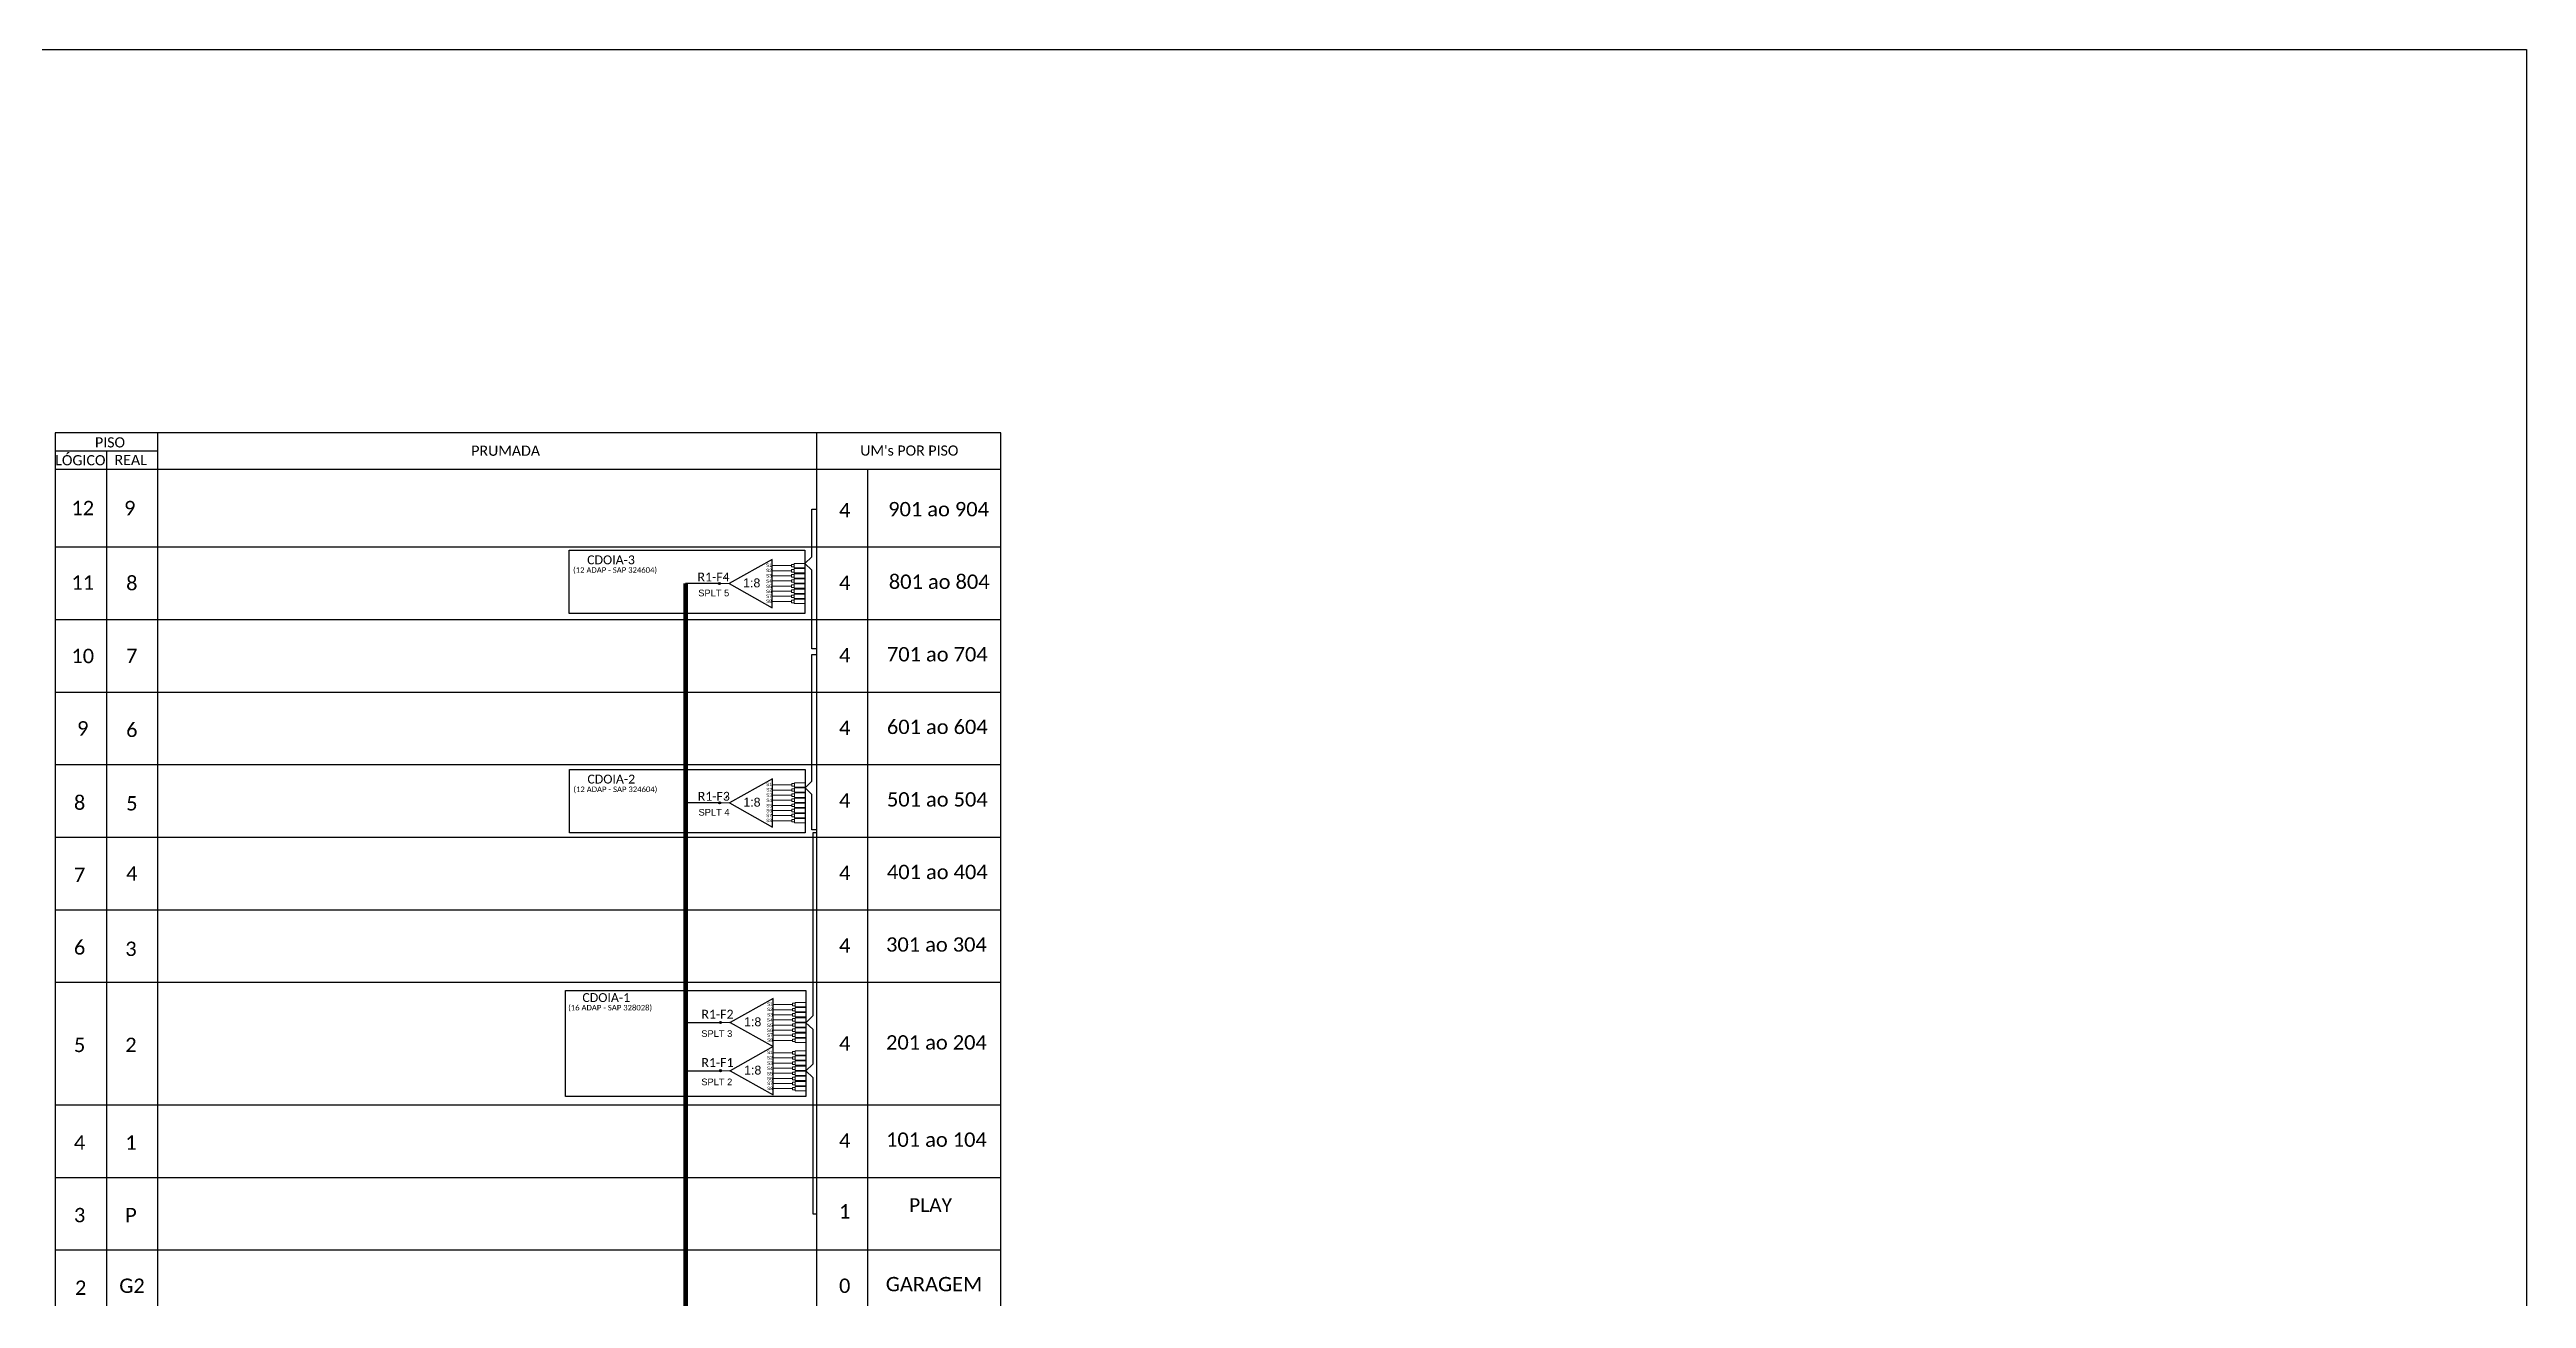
# Model space of a CAD drawing. Extents: x -4 to 837, y 1 to 595.
# Drawn here: x 279 to 837, y 313 to 595 of the extents above; entities that cross this region are included whole.
import ezdxf
from ezdxf.enums import TextEntityAlignment as Align

# ---------------------------------------------------------------- set-up
doc = ezdxf.new("R2010")
doc.units = 0
doc.styles.add('ARIAL', font='arial.ttf')
doc.styles.add('WMF-Calibri0', font='calibri.ttf')

# ---------------------------------------------------------------- blocks, each defined once
blk = doc.blocks.new('SPLT_1-8_SC-APC')
at = {"color": 1}
blk.add_lwpolyline([(-7.37, -2.1), (-17.04, -7.55), (-7.37, -13), (-7.37, -2.1)], dxfattribs=at)
at = {"color": 3, "lineweight": 0}
for points in [[(-2.99, -3.51), (-7.37, -3.51)], [(-7.37, -4.66), (-2.99, -4.66)], [(-2.41, -3.02), (-2.41, -4)], [(-2.41, -3.02), (0, -3.02)], [(-2.41, -4), (0, -4)], [(-2.41, -4.17), (-2.41, -5.16)], [(-2.41, -4.17), (0, -4.17)], [(-2.41, -5.16), (0, -5.16)], [(-2.41, -5.32), (-2.41, -6.31)], [(-2.41, -5.32), (0, -5.32)], [(-7.37, -5.82), (-2.99, -5.82)], [(-7.37, -6.97), (-2.99, -6.97)], [(-7.37, -8.12), (-2.99, -8.12)], [(-7.37, -9.28), (-2.99, -9.28)], [(-7.37, -10.43), (-2.99, -10.43)], [(-2.41, -6.31), (0, -6.31)], [(-2.41, -6.48), (-2.41, -7.46)], [(-2.41, -6.48), (0, -6.48)], [(-2.41, -7.46), (0, -7.46)], [(-2.41, -7.63), (-2.41, -8.62)], [(-2.41, -7.63), (0, -7.63)], [(-2.41, -8.62), (0, -8.62)], [(-2.41, -8.78), (-2.41, -9.77)], [(-2.41, -8.78), (0, -8.78)], [(-2.41, -9.77), (0, -9.77)], [(-2.41, -9.94), (-2.41, -10.92)], [(-2.41, -9.94), (0, -9.94)], [(-2.41, -10.92), (0, -10.92)], [(-2.41, -11.09), (-2.41, -12.08)], [(-2.41, -11.09), (0, -11.09)], [(-7.37, -11.58), (-2.99, -11.58)], [(-2.41, -12.08), (0, -12.08)]]:
    blk.add_lwpolyline(points, dxfattribs=at)
for points in [[(-2.99, -3.22), (-2.41, -3.22), (-2.41, -3.8), (-2.99, -3.8)], [(-2.99, -4.38), (-2.41, -4.38), (-2.41, -4.95), (-2.99, -4.95)], [(-2.99, -5.53), (-2.41, -5.53), (-2.41, -6.1), (-2.99, -6.1)], [(-2.99, -6.68), (-2.41, -6.68), (-2.41, -7.26), (-2.99, -7.26)], [(-2.99, -7.84), (-2.41, -7.84), (-2.41, -8.41), (-2.99, -8.41)], [(-2.99, -8.99), (-2.41, -8.99), (-2.41, -9.56), (-2.99, -9.56)], [(-2.99, -10.14), (-2.41, -10.14), (-2.41, -10.72), (-2.99, -10.72)], [(-2.99, -11.3), (-2.41, -11.3), (-2.41, -11.87), (-2.99, -11.87)]]:
    blk.add_lwpolyline(points, close=True, dxfattribs=at)
at = {"color": 1, "lineweight": 0}
blk.add_lwpolyline([(-17.04, -7.55), (-19.26, -7.55)], dxfattribs=at)
at = {"color": 1, "style": 'ARIAL'}
for s, height, p in [('S1', 0.75, (-8.74, -3.78)), ('S2', 0.75, (-8.74, -4.97)), ('S3', 0.75, (-8.74, -6.18)), ('1:8', 2, (-13.91, -8.4)), ('S4', 0.75, (-8.74, -7.36)), ('S5', 0.75, (-8.74, -8.57)), ('S6', 0.75, (-8.74, -9.69)), ('S7', 0.75, (-8.74, -10.78)), ('S8', 0.75, (-8.74, -11.9))]:
    blk.add_text(s, height=height, dxfattribs=at).set_placement(p)
blk = doc.blocks.new('SPLITTER FUTURO')
blk.add_point((0, 0))
at = {"style": 'ARIAL', "text_generation_flag": 6, "flags": 4}
for tag, p, height in [('SPLT', (-6.22, -4.1), 1.5), ('INSTAL.', (-6.25, -6.09), 1.25)]:
    blk.add_attdef(tag, p, '', height=height, rotation=180, dxfattribs=at)
blk = doc.blocks.new('SPLITTER_')
blk.add_point((0, 0))
at = {"style": 'ARIAL', "flags": 4}
blk.add_attdef('SPLT', (0, -3.26), '', height=1.5, dxfattribs=at)

msp = doc.modelspace()

# ---------------------------------------------------------------- hatches: boundary and pattern name
h = msp.add_hatch(color=3)
h.dxf.hatch_style = 1
edge = h.paths.add_edge_path()
edge.add_arc((429.6, 474.76), 0.242, 0, 360)
h = msp.add_hatch(color=3)
h.dxf.hatch_style = 1
edge = h.paths.add_edge_path()
edge.add_arc((429.66, 425.28), 0.242, 0, 360)
h = msp.add_hatch(color=3)
h.dxf.hatch_style = 1
edge = h.paths.add_edge_path()
edge.add_arc((429.86, 375.72), 0.256, -180, 180, ccw=False)
h = msp.add_hatch(color=3)
h.dxf.hatch_style = 1
edge = h.paths.add_edge_path()
edge.add_arc((429.86, 364.83), 0.256, -180, 180, ccw=False)

# ---------------------------------------------------------------- linework, layer by layer
at = {"color": 5}
for p, q in [((429.6, 474.76), (421.99, 474.76)), ((429.66, 425.28), (421.99, 425.28))]:
    msp.add_line(p, q, dxfattribs=at)
msp.add_lwpolyline([(-3.83, 595.26), (837.17, 595.26), (837.17, 1.26), (-3.83, 1.26)], close=True)
at = {"color": 0}
for points in [[(493.09, 508.78), (279.77, 508.78)], [(302.92, 504.66), (279.77, 504.66)]]:
    msp.add_lwpolyline(points, dxfattribs=at)
for points in [[(279.77, 508.78), (279.77, 245.67), (493.09, 245.67), (493.09, 508.78)], [(302.92, 245.67), (302.92, 508.78)], [(451.49, 508.78), (451.49, 245.67)], [(291.35, 504.66), (291.35, 245.67)], [(279.77, 500.55), (493.09, 500.55)], [(463.07, 245.67), (463.07, 500.55)], [(279.77, 483.03), (493.09, 483.03)], [(279.77, 466.65), (493.09, 466.65)], [(279.77, 450.28), (493.09, 450.28)], [(279.77, 433.91), (493.09, 433.91)], [(279.77, 417.54), (493.09, 417.54)], [(279.77, 401.17), (493.09, 401.17)], [(279.77, 384.79), (493.09, 384.79)], [(279.77, 357.14), (493.09, 357.14)], [(279.77, 340.77), (493.09, 340.77)], [(279.77, 324.4), (493.09, 324.4)]]:
    msp.add_lwpolyline(points)
at = {"color": 3}
for points in [[(451.49, 460.05), (450.43, 460.05), (450.43, 477.78), (448.87, 479.29), (450.43, 480.8), (450.43, 491.58), (451.49, 491.58)], [(451.49, 419.17), (450.49, 419.17), (450.49, 427.16), (448.92, 428.67), (450.49, 430.18), (450.49, 458.74), (451.49, 458.74)], [(451.49, 418.55), (450.66, 418.55), (450.66, 377.19), (449.09, 375.68), (450.65, 374.18), (450.65, 366.29), (449.09, 364.79), (450.65, 363.28), (450.65, 332.56), (451.49, 332.56)]]:
    msp.add_lwpolyline(points, dxfattribs=at)
at = {"color": 1}
for points in [[(395.74, 482.31), (448.87, 482.31), (448.87, 467.99), (395.74, 467.99)], [(395.79, 432.83), (448.92, 432.83), (448.92, 418.51), (395.79, 418.51)], [(394.88, 382.91), (449.12, 382.91), (449.12, 359.05), (394.88, 359.05)]]:
    msp.add_lwpolyline(points, close=True, dxfattribs=at)
at = {"color": 5, "const_width": 1}
msp.add_lwpolyline([(421.99, 287.32), (421.99, 474.81)], dxfattribs=at)
at = {"color": 5}
for points in [[(421.99, 375.72), (429.88, 375.72)], [(421.99, 364.83), (429.83, 364.83)]]:
    msp.add_lwpolyline(points, dxfattribs=at)
at = {"color": 3}
for centre, radius in [((429.6, 474.76), 0.242), ((429.66, 425.28), 0.242), ((429.86, 375.72), 0.256), ((429.86, 364.83), 0.256)]:
    msp.add_circle(centre, radius, dxfattribs=at)

# ---------------------------------------------------------------- block references
ref = msp.add_blockref('SPLITTER FUTURO', (431.07, 475.97))
ref.add_attrib('SPLT', 'SPLT 5', (424.84, 471.88), dxfattribs={"height": 1.5, "rotation": 180, "style": 'ARIAL', "text_generation_flag": 6})
for p in [(448.87, 482.31), (448.92, 432.83), (449.09, 383.27), (449.09, 372.37)]:
    msp.add_blockref('SPLT_1-8_SC-APC', p, dxfattribs=at)
ref = msp.add_blockref('SPLITTER FUTURO', (431.12, 426.5))
ref.add_attrib('SPLT', 'SPLT 4', (424.9, 422.4), dxfattribs={"height": 1.5, "rotation": 180, "style": 'ARIAL', "text_generation_flag": 6})
ref = msp.add_blockref('SPLITTER_', (432.06, 375.73), dxfattribs=dict(xscale=-1))
ref.add_attrib('SPLT', 'SPLT 3', (425.53, 372.47), dxfattribs={"height": 1.5, "style": 'ARIAL'})
ref = msp.add_blockref('SPLITTER_', (432.06, 364.83), dxfattribs=dict(xscale=-1))
ref.add_attrib('SPLT', 'SPLT 2', (425.53, 361.57), dxfattribs={"height": 1.5, "style": 'ARIAL'})

# ---------------------------------------------------------------- texts
at = {"color": 0, "style": 'WMF-Calibri0'}
for s, p in [('  LÓGICO', (278.19, 501.44)), ('     PISO', (284.73, 505.47)), ('    REAL', (289.95, 501.5)), ('PRUMADA', (373.64, 503.59)), ("UM's POR PISO", (461.38, 503.62))]:
    msp.add_text(s, height=2.3, dxfattribs=at).set_placement(p)
at = {"color": 7, "style": 'WMF-Calibri0'}
for s, p in [('12', (286.02, 491.8)), ('9', (296.62, 491.79)), ('11', (286.02, 475.01)), ('8', (297.09, 474.86)), ('10', (286.02, 458.42)), ('7', (297.09, 458.48)), ('9', (286.02, 442.09)), ('6', (297.09, 441.76)), ('5', (297.09, 425.17)), ('4', (297.09, 409.36))]:
    msp.add_text(s, height=3.24, dxfattribs=at).set_placement(p, align=Align.MIDDLE_CENTER)
for s, height, p in [('901 ao 904', 3.24, (467.68, 489.93)), ('801 ao 804', 3.24, (467.82, 473.56)), ('701 ao 704', 3.24, (467.39, 457.19)), ('601 ao 604', 3.24, (467.39, 440.81)), ('501 ao 504', 3.24, (467.39, 424.44)), ('401 ao 404', 3.24, (467.39, 408.07)), ('301 ao 304', 3.24, (467.2, 391.7)), ('201 ao 204', 3.24, (467.2, 369.61)), ('101 ao 104', 3.24, (467.2, 347.67)), ('PLAY', 3.1, (472.4, 332.97)), ('GARAGEM', 3.24, (467.14, 315.07))]:
    msp.add_text(s, height=height, dxfattribs=at).set_placement(p)
at = {"color": 1, "style": 'WMF-Calibri0'}
for s, p in [('CDOIA-3', (399.78, 479.11)), ('CDOIA-2', (399.84, 429.64)), ('CDOIA-1', (398.71, 380.34))]:
    msp.add_text(s, height=2, dxfattribs=at).set_placement(p)
for s, p in [('(12 ADAP - SAP 324604)', (406.08, 477.19)), ('(12 ADAP - SAP 324604)', (406.14, 427.71)), ('(16 ADAP - SAP 328028)', (404.97, 378.44))]:
    msp.add_text(s, height=1.25, dxfattribs=at).set_placement(p, align=Align.CENTER)
at = {"color": 5, "style": 'WMF-Calibri0'}
for s, p in [('R1-F4', (424.67, 475.24)), ('R1-F3', (424.73, 425.76)), ('R1-F2', (425.56, 376.59)), ('R1-F1', (425.56, 365.69))]:
    msp.add_text(s, height=2, dxfattribs=at).set_placement(p)
at = {"color": 7, "style": 'WMF-Calibri0', "flags": 4}
for tag, text, p in [('4', 'XX', (457.87, 491.32)), ('4', 'XX', (457.87, 474.95)), ('4', 'XX', (457.87, 458.58)), ('4', 'XX', (457.87, 442.21)), ('8', 'XX', (285.31, 425.33)), ('4', 'XX', (457.87, 425.84)), ('7', 'XX', (285.31, 409.03)), ('4', 'XX', (457.87, 409.47)), ('6', 'XX', (285.31, 392.66)), ('3', 'XX', (296.89, 392.35)), ('4', 'XX', (457.87, 393.09)), ('5', 'XX', (285.31, 370.66)), ('2', 'XX', (296.89, 370.67)), ('4', 'XX', (457.87, 371.01)), ('4', 'XX', (285.31, 348.63)), ('1', '', (296.89, 348.65)), ('4', 'XX', (457.87, 349.07)), ('3', 'XX', (285.31, 332.26)), ('P', 'XX', (296.89, 332.27)), ('1', 'XX', (457.87, 333.11)), ('2', 'XX', (285.56, 315.89)), ('G2', '', (297.13, 316.32)), ('0', 'XX', (457.87, 316.32))]:
    msp.add_attdef(tag, text=text, height=3.24, dxfattribs=at).set_placement(p, align=Align.MIDDLE_CENTER)

doc.saveas('drawing.dxf')
